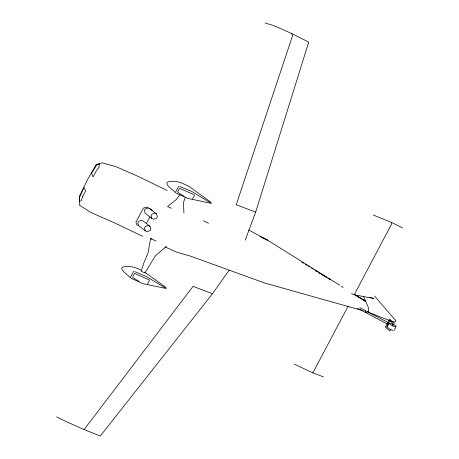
<?xml version="1.0" encoding="UTF-8"?>
<svg xmlns="http://www.w3.org/2000/svg" width="459" height="459" viewBox="0 0 459 459"><rect width="100%" height="100%" fill="white"/><g stroke="black" fill="none" stroke-linecap="round" stroke-linejoin="round"><path stroke-width="0.69" d="M151.843 239.041L150.592 238.594L148.079 252.777L143.96 262.634L141.177 271.28L144.906 272.916L155.297 255.944L166.474 246.259M245.249 240.149L255.663 212.138L308.723 42.113L291.695 33.513L273.535 25.538L265.061 22.95M185.161 197.525L183.445 202.752L183.933 213.062M146.306 223.757L149.869 217.015M130.293 277.649L133.638 271.326M175.344 192.522L178.689 186.199M132.668 276.966L134.533 273.444L149.083 279.829L149.382 280.506L147.517 284.029M192.562 198.902L194.427 195.379L194.134 194.702L179.578 188.316L177.713 191.839L178.012 192.51L184.111 196.354M294.385 364.148L312.86 372.846L348.123 306.21M351.554 293.605L354.182 294.758L391.768 223.722L391.143 222.282L373.293 215.03M386.759 326.768L388.067 324.301M388.721 323.061L390.03 320.594M388.888 323.279L386.96 326.917L387.861 327.892M390.867 329.327L390.024 330.916L389.622 330.841L385.371 327.055L389.565 319.137L394.195 323.038L393.07 325.156L392.112 324.576L393.07 325.156M394.298 330.136L396.22 326.498M56.6 416.887L65.976 421.546L84.14 429.521L100.263 436.05L212.477 293.743L229.139 270.219M84.14 429.521L193.061 286.347L212.477 293.743M179.687 195.121L176.227 199.585L167.552 206.544L171.488 208.271M147.953 207.893L145.245 208.948L144.344 210.652L145.13 213.234L151.82 218.432L153.685 219.247L156.508 218.249L157.408 216.545L156.508 213.905L149.818 208.713M392.617 330.245L393.541 330.302M354.182 294.758L373.89 298.488L369.145 297.283M179.882 186.509L191.604 191.351L211.421 203.4L187.874 198.397L176.354 193.176M134.831 271.636L146.496 276.593L166.376 288.533L142.766 283.639L131.308 278.303M390.374 320.881L367.303 311.891M391.699 321.237L395.004 322.12L395.939 320.818L374.515 296.038M363.167 310.726L264.585 282.985L190.64 256.174L176.933 252.255L165.28 247.051M392.152 330.09L391.223 329.786A3.844 0.929 27.9 0 1 388.257 327.984M255.663 212.138L236.247 204.743L292.601 35.584L291.695 33.513M312.86 372.846L323.492 376.925M156.508 213.905L154.649 213.091L151.935 214.141L151.034 215.845L151.82 218.432M149.955 226.298L148.091 225.478L145.383 226.528L144.482 228.238L145.262 230.82L147.127 231.64L149.95 230.636L150.856 228.932L149.955 226.298L143.26 221.1L141.401 220.286L138.693 221.336L137.786 223.04L138.572 225.627L145.262 230.82M138.572 225.627L136.828 224.858L135.927 222.225L143.386 208.128L146.209 207.129L151.682 209.528L152.072 210.824M150.592 238.594L155.842 240.9M141.441 270.374C135.709 267.247 128.881 265.164 122.421 267.23C119.03 269.617 128.836 275.543 130.081 277.511M262.301 237.716L267.488 240.137L339.499 285.079M142.818 236.345L114.997 223.097L91.358 212.724L79.631 205.334L79.315 196.492L87.485 179.744L96.281 164.442L102.127 162.825L115.777 166.577L139.416 176.95L167.11 190.502M259.943 236.454L267.488 240.137L248.623 229.936M391.143 222.282L402.4 227.807M203.389 220.739L208.484 223.292M362.53 299.733L365.651 301.316L354.704 294.517M359.902 307.725L388.825 322.889M357.584 308.276L388.48 324.611M139.066 281.487L132.961 277.643M315.74 270.799L316.962 271.544M318.787 272.663L320.611 273.776M321.828 274.522L324.266 276.008M325.483 276.754L326.699 277.5M328.524 278.613L330.348 279.732M301.701 262.1L303.531 263.225M305.355 264.344L307.186 265.463M308.402 266.209L309.618 266.954M311.449 268.079L313.273 269.198M315.103 270.317L316.928 271.441M318.144 272.187L326.676 277.414M327.892 278.16L330.325 279.657M341.324 286.209L343.148 287.34M144.528 272.089L166.003 287.426M211.048 202.299L189.636 186.842C182.957 183.284 175.154 179.469 167.472 182.097C164.075 184.415 173.978 190.387 175.131 192.384M389.616 320.457L392.795 323.291M363.396 296.141L368.428 307.668L368.68 312.281M99.351 163.972L99.006 167.208L95.885 171.591L93.062 176.933L91.525 173.422L96.574 165.12L99.351 163.972M82.775 196.372L81.203 200.853L79.625 201.249L79.614 197.169L84.072 187.513L85.603 191.03L82.775 196.372M395.692 326.269L395.463 326.665L393.145 326.148A3.844 0.929 27.9 0 1 389.416 323.515L390.58 323.216L392.089 323.721A3.879 0.935 27.9 0 1 395.692 326.269M365.651 301.316L355.914 295.361L365.651 301.316M366.431 312.585L365.249 311.781L366.431 312.585"/></g></svg>
